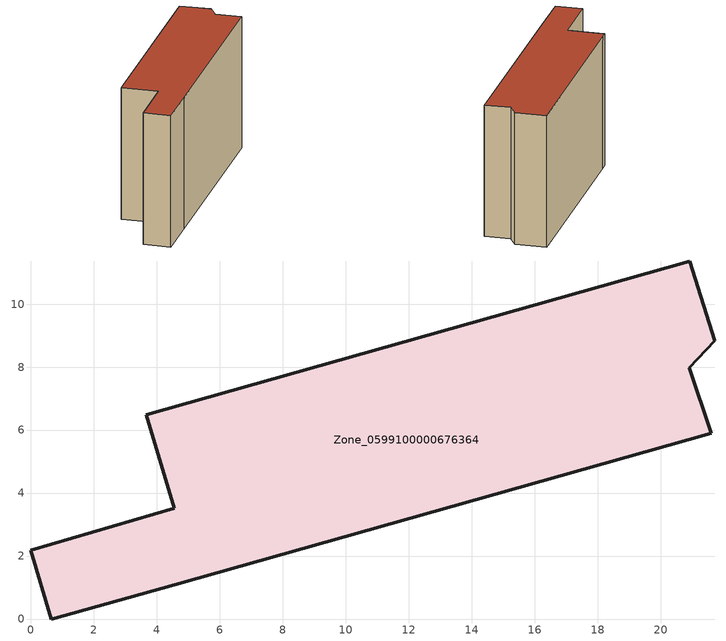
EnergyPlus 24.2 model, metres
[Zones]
Zone_0599100000676364
 floor ground (C_G): 20.92,7.98 21.61,5.9 4.57,1.09 0.64,0 0,2.19 4.55,3.51 3.66,6.48 4.29,6.67 20.93,11.37 21.72,8.83 z0
 wall outside (C_F): 21.61,5.9 20.92,7.98 21.72,8.83 20.93,11.37 4.29,6.67 3.66,6.48 4.55,3.51 0,2.19 0.64,0 4.57,1.09 21.61,5.9 z0:11.48
 roof outside (C_R): 20.92,7.98 21.72,8.83 20.93,11.37 4.29,6.67 3.66,6.48 4.55,3.51 0,2.19 0.64,0 4.57,1.09 21.61,5.9 z11.48
[BUILDING]
Pand.0599100000676364: North Axis=0; Terrain=City; Loads Convergence Tolerance Value=0.04; Temperature Convergence Tolerance Value=0.4; Solar Distribution=FullExterior; Maximum Number of Warmup Days=25; Minimum Number of Warmup Days=1
[Site:Location]
Rotterdam.The.Hague.AP_ZH_NLD Design_Conditions: Latitude=51.96; Longitude=4.45; Time Zone=1; Elevation=-4.5
[SITE:GROUNDTEMPERATURE:BUILDINGSURFACE]
18, 18, 18, 18, 18, 18, 18, 18, 18, 18, 18, 18
[MATERIAL] Thermal Absorptance=0.9; Solar Absorptance=0.7; Visible Absorptance=0.7
Name | Roughness | Thickness | Conductivity | Density | Specific Heat
G.TI.1946 | MediumSmooth | 0.15 | 1 | 540 | 1210
F.TI.1946 | Rough | 0.3 | 0.857143 | 1920 | 840
R.TI.1946 | MediumRough | 0.2 | 0.1 | 1500 | 1000
[CONSTRUCTION]
C_G: G.TI.1946
C_F: F.TI.1946
C_R: R.TI.1946
[ZONE]
Zone_0599100000676364: Type=1; Multiplier=1; Ceiling Height=Autocalculate; Volume=Autocalculate; Floor Area=autocalculate; Part of Total Floor Area=Yes
[ZONEINFILTRATION:DESIGNFLOWRATE]
Infil_Zone_0599100000676364: Zone or ZoneList or Space or SpaceList=Zone_0599100000676364; Schedule=AlwaysOn; Design Flow Rate Calculation Method=Flow/Area; Flow Rate per Floor Area=0.003; Constant Term Coefficient=1; Temperature Term Coefficient=0; Velocity Term Coefficient=0; Velocity Squared Term Coefficient=0
[HVACTEMPLATE:ZONE:IDEALLOADSAIRSYSTEM]
Zone_0599100000676364: Maximum Heating Supply Air Temperature=50; Minimum Cooling Supply Air Temperature=13; Maximum Heating Supply Air Humidity Ratio=0.0156; Minimum Cooling Supply Air Humidity Ratio=0.0077; Heating Limit=NoLimit; Cooling Limit=NoLimit; Dehumidification Control Type=ConstantSensibleHeatRatio; Cooling Sensible Heat Ratio=0.7; Dehumidification Setpoint=60; Humidification Control Type=None; Humidification Setpoint=30; Outdoor Air Method=None; Outdoor Air Flow Rate per Person=0.00944; Outdoor Air Flow Rate per Zone Floor Area=0; Outdoor Air Flow Rate per Zone=0; Demand Controlled Ventilation Type=None; Outdoor Air Economizer Type=NoEconomizer; Heat Recovery Type=None; Sensible Heat Recovery Effectiveness=0.7; Latent Heat Recovery Effectiveness=0.65
[ZONECONTROL:THERMOSTAT]
ThermostatControl_Zone_0599100000676364: Zone or ZoneList=Zone_0599100000676364; Control Type Schedule=DualSetpointControlType; Control 1=Thermostat_Zone_0599100000676364; Temperature Difference Between Cutout And Setpoint=0
[THERMOSTATSETPOINT:DUALSETPOINT]
Thermostat_Zone_0599100000676364: Heating Setpoint Temperature Schedule=HeatingSetpoint_Zone_0599100000676364; Cooling Setpoint Temperature Schedule=CoolingSetpoint_Zone_0599100000676364
[SCHEDULE:COMPACT]
HeatingSetpoint_Zone_0599100000676364: Through: 12/31, For: AllDays, Until: 24:00, 21
CoolingSetpoint_Zone_0599100000676364: Through: 12/31, For: AllDays, Until: 24:00, 24
DualSetpointControlType: Through: 12/31, For: AllDays, Until: 24:00, 4
AlwaysOn: Through: 12/31, For: AllDays, Until: 24:00, 1
